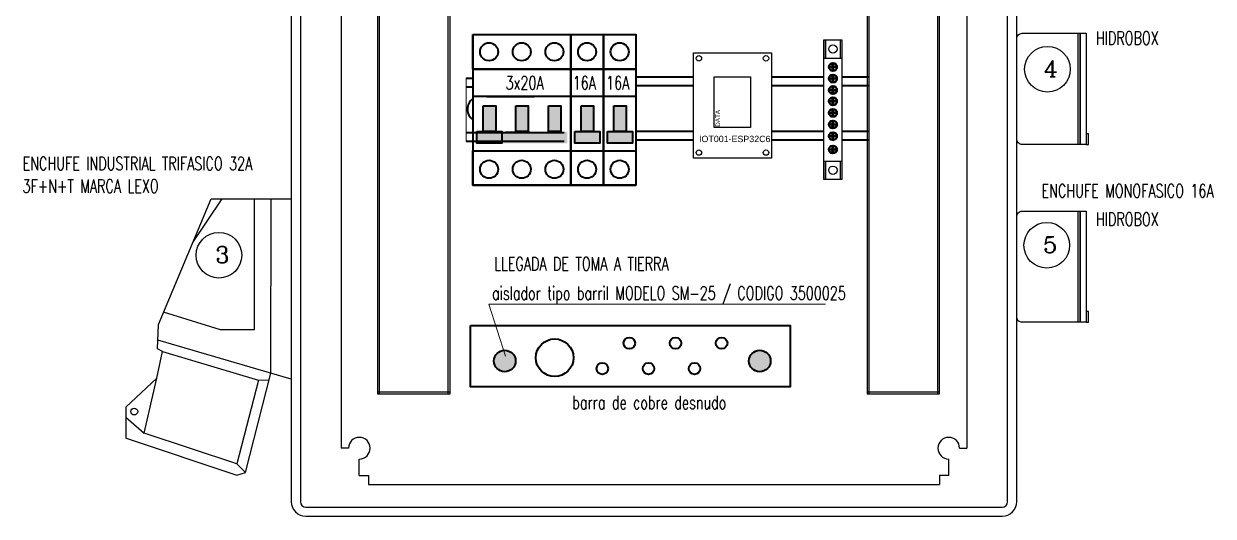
# Model space of a CAD drawing. Header units: millimetres. Extents: x 3529 to 4220, y 2390 to 3085.
# Drawn here: x 3532 to 4188, y 2390 to 2661 of the extents above; entities that cross this region are included whole.
import ezdxf

# ---------------------------------------------------------------- set-up
doc = ezdxf.new("R2010")
doc.units = ezdxf.units.MM
for name, color, linetype, lineweight in [('cielo', 3, 'Continuous', 18), ('COTA', 2, 'Continuous', 0), ('E-CANALIZ', 250, 'Continuous', 40)]:
    doc.layers.add(name, color=color, linetype=linetype, lineweight=lineweight)
for name, color, linetype in [('D-VISTA', 3, 'Continuous'), ('electrico', 2, 'Continuous'), ('L-ARQ-EJES', 8, 'Continuous')]:
    doc.layers.add(name, color=color, linetype=linetype)
doc.styles.add('ROMANC', font='romanc')
doc.styles.add('ROMANS', font='romans', dxfattribs={"width": 0.9})
doc.styles.get("Standard").update_dxf_attribs({"font": 'arial.ttf'})

msp = doc.modelspace()

# ---------------------------------------------------------------- hatches: boundary and pattern name
at = {"layer": 'E-CANALIZ', "ltscale": 0.05}
h = msp.add_hatch(color=3, dxfattribs=at)
h.dxf.hatch_style = 1
h.paths.add_polyline_path([(3781.67, 2602.08), (3795.55, 2602.08), (3795.55, 2595.61), (3781.67, 2595.61)])
h.paths.add_polyline_path([(3785.14, 2616.18), (3792.08, 2616.18), (3792.08, 2602.08), (3785.14, 2602.08)])
h = msp.add_hatch(color=3, dxfattribs=at)
h.dxf.hatch_style = 1
h.paths.add_polyline_path([(3781.67, 2602.08), (3799.67, 2602.08), (3799.67, 2595.61), (3781.67, 2595.61)])
h.paths.add_polyline_path([(3785.14, 2616.18), (3792.08, 2616.18), (3792.08, 2602.08), (3785.14, 2602.08)])
h = msp.add_hatch(color=3, dxfattribs=at)
h.dxf.hatch_style = 1
h.paths.add_polyline_path([(3799.67, 2602.08), (3813.55, 2602.08), (3813.55, 2595.61), (3799.67, 2595.61)])
h.paths.add_polyline_path([(3803.14, 2616.18), (3810.08, 2616.18), (3810.08, 2602.08), (3803.14, 2602.08)])
h = msp.add_hatch(color=3, dxfattribs=at)
h.dxf.hatch_style = 1
h.paths.add_polyline_path([(3813.55, 2602.08), (3831.55, 2602.08), (3831.55, 2595.61), (3813.55, 2595.61)])
h.paths.add_polyline_path([(3821.14, 2616.18), (3828.08, 2616.18), (3828.08, 2602.08), (3821.14, 2602.08)])
h = msp.add_hatch(color=3, dxfattribs=at)
h.dxf.hatch_style = 1
h.paths.add_polyline_path([(3835.67, 2602.08), (3849.55, 2602.08), (3849.55, 2595.61), (3835.67, 2595.61)])
h.paths.add_polyline_path([(3839.14, 2616.18), (3846.08, 2616.18), (3846.08, 2602.08), (3839.14, 2602.08)])
h = msp.add_hatch(color=3, dxfattribs=at)
h.dxf.hatch_style = 1
h.paths.add_polyline_path([(3853.67, 2602.08), (3867.55, 2602.08), (3867.55, 2595.61), (3853.67, 2595.61)])
h.paths.add_polyline_path([(3857.14, 2616.18), (3864.08, 2616.18), (3864.08, 2602.08), (3857.14, 2602.08)])
h = msp.add_hatch(color=6, dxfattribs=at)
h.dxf.hatch_style = 1
edge = h.paths.add_edge_path()
edge.add_arc((3797.1, 2475.6), 5.95, 0, 360)
h = msp.add_hatch(color=6, dxfattribs=at)
h.dxf.hatch_style = 1
edge = h.paths.add_edge_path()
edge.add_arc((3937.7, 2475.6), 5.95, 0, 360)

# ---------------------------------------------------------------- linework, layer by layer
at = {"color": 4}
for points in [[(3901.13, 2645.48), (3944.13, 2645.48), (3944.13, 2587.48), (3901.13, 2587.48)], [(3912.63, 2632.31), (3932.63, 2632.31), (3932.63, 2604.31), (3912.63, 2604.31)]]:
    msp.add_lwpolyline(points, close=True, dxfattribs=at)
at = {"color": 6}
for centre in [(3904.13, 2642.48), (3941.13, 2642.48), (3904.13, 2590.48), (3941.13, 2590.48)]:
    msp.add_circle(centre, 1.5, dxfattribs=at)
at = {"layer": 'cielo', "color": 4, "ltscale": 0.05}
for p, q in [((3779.45, 2655.54), (3779.45, 2572.54)), ((3869.45, 2655.54), (3869.45, 2572.54))]:
    msp.add_line(p, q, dxfattribs=at)
at = {"layer": 'cielo', "color": 8, "ltscale": 0.05}
for p, q in [((3775.89, 2631.53), (3775.89, 2596.53)), ((3775.89, 2631.52), (3775.89, 2596.52))]:
    msp.add_line(p, q, dxfattribs=at)
at = {"layer": 'cielo', "color": 5, "ltscale": 0.05}
for p, q in [((3797.57, 2478.18), (3788.23, 2506.91)), ((3788.23, 2506.91), (3974.03, 2506.91))]:
    msp.add_line(p, q, dxfattribs=at)
at = {"layer": 'D-VISTA', "color": 8, "ltscale": 0.05}
for p, q in [((3679.39, 2982.02), (3679.39, 2398.02)), ((3684.39, 2982.02), (3684.39, 2398.02)), ((4074.39, 2398.02), (4074.39, 2982.02)), ((4079.39, 2398.02), (4079.39, 2982.02)), ((3779.45, 2596.54), (3779.45, 2631.54)), ((3779.45, 2596.54), (3779.45, 2631.54)), ((3779.45, 2596.54), (3779.45, 2596.54)), ((3779.45, 2596.54), (3779.45, 2596.54)), ((3687.39, 2395.02), (4071.39, 2395.02)), ((3687.39, 2390.02), (4071.39, 2390.02))]:
    msp.add_line(p, q, dxfattribs=at)
at = {"layer": 'D-VISTA', "color": 40, "ltscale": 0.05}
for p, q in [((3706.89, 2952.52), (3706.89, 2427.52)), ((4051.89, 2952.52), (4051.89, 2427.52)), ((3869.45, 2643.68), (3869.45, 2650.68)), ((3978.03, 2637.87), (3978.03, 2637.51)), ((3978.03, 2631.48), (3978.03, 2631.11)), ((3978.03, 2625.12), (3978.03, 2624.76)), ((3978.03, 2618.97), (3978.03, 2618.6)), ((3978.03, 2612.55), (3978.03, 2612.19)), ((3869.45, 2597.12), (3869.45, 2604.12)), ((3978.03, 2606.18), (3978.03, 2605.81)), ((3978.03, 2599.7), (3978.03, 2599.33)), ((3978.03, 2592.38), (3978.03, 2592.02)), ((3869.45, 2577.69), (3869.45, 2584.69)), ((3833.45, 2578.04), (3833.45, 2584.04)), ((3710.91, 2427.52), (3706.89, 2427.52)), ((4047.87, 2427.52), (4051.89, 2427.52)), ((3716.89, 2412.52), (3716.89, 2421.54)), ((4041.89, 2412.52), (4041.89, 2421.54)), ((3716.89, 2412.52), (3721.89, 2412.52)), ((3721.89, 2412.52), (3721.89, 2407.52)), ((3721.89, 2407.52), (4036.89, 2407.52)), ((4041.89, 2412.52), (4036.89, 2412.52)), ((4036.89, 2412.52), (4036.89, 2407.52))]:
    msp.add_line(p, q, dxfattribs=at)
at = {"layer": 'D-VISTA', "color": 251, "ltscale": 0.05}
for p, q in [((3726.89, 2924.52), (3726.89, 2457.52)), ((3727.89, 2924.52), (3727.89, 2457.52)), ((3765.89, 2457.52), (3765.89, 2924.52)), ((3766.89, 2457.52), (3766.89, 2924.52)), ((3996.89, 2924.52), (3996.89, 2457.52)), ((3997.89, 2924.52), (3997.89, 2457.52)), ((4035.89, 2457.52), (4035.89, 2924.52)), ((4036.89, 2457.52), (4036.89, 2924.52)), ((3779.45, 2596.54), (3779.45, 2596.54)), ((3869.45, 2596.54), (3869.45, 2596.54)), ((3726.89, 2458.52), (3766.89, 2458.52)), ((3726.89, 2457.52), (3766.89, 2457.52)), ((3996.89, 2458.52), (4036.89, 2458.52)), ((3996.89, 2457.52), (4036.89, 2457.52))]:
    msp.add_line(p, q, dxfattribs=at)
at = {"layer": 'D-VISTA', "ltscale": 0.05}
for p, q in [((3973.03, 2652.61), (3983.03, 2652.61)), ((3973.03, 2575.73), (3973.03, 2652.61)), ((3973.03, 2652.61), (3973.03, 2642.61)), ((3973.03, 2652.61), (3974.03, 2652.61)), ((3974.03, 2652.61), (3974.03, 2642.61)), ((3982.03, 2652.61), (3982.03, 2642.61)), ((3982.03, 2652.61), (3983.03, 2652.61)), ((3983.03, 2652.61), (3983.03, 2575.73)), ((3983.03, 2652.61), (3983.03, 2642.61)), ((3973.03, 2642.61), (3983.03, 2642.61)), ((3973.03, 2575.73), (3973.03, 2585.73)), ((3973.03, 2585.73), (3983.03, 2585.73)), ((3973.03, 2585.73), (3973.03, 2575.73)), ((3973.03, 2585.73), (3974.03, 2585.73)), ((3974.03, 2585.73), (3974.03, 2575.73)), ((3982.03, 2585.73), (3982.03, 2575.73)), ((3982.03, 2585.73), (3983.03, 2585.73)), ((3983.03, 2585.73), (3983.03, 2575.73)), ((3983.03, 2575.73), (3973.03, 2575.73))]:
    msp.add_line(p, q, dxfattribs=at)
at = {"layer": 'D-VISTA', "color": 251, "ltscale": 0.05}
for centre in [(3978.03, 2647.61), (3978.03, 2580.73)]:
    msp.add_circle(centre, 2.32, dxfattribs=at)
at = {"layer": 'D-VISTA', "lineweight": 25, "ltscale": 5}
for centre in [(4096.36, 2636.46), (4095.98, 2539.38), (3639.47, 2533.91)]:
    msp.add_circle(centre, 12.59, dxfattribs=at)
at = {"layer": 'D-VISTA', "color": 40, "ltscale": 0.05}
for centre, start, end in [((3716.89, 2427.52), 270, 180), ((4041.89, 2427.52), 0, 270)]:
    msp.add_arc(centre, 5.98, start, end, dxfattribs=at)
at = {"layer": 'D-VISTA', "color": 8, "ltscale": 0.05}
for centre, radius, start, end in [((3687.39, 2398.02), 8, 180, 270), ((3687.39, 2398.02), 3, 180, 270), ((4071.39, 2398.02), 8, 270, 0), ((4071.39, 2398.02), 3, 270, 0)]:
    msp.add_arc(centre, radius, start, end, dxfattribs=at)
at = {"layer": 'E-CANALIZ', "color": 4, "ltscale": 0.05}
for p, q in [((3779.45, 2655.54), (3779.45, 2572.54)), ((3779.45, 2655.54), (3779.45, 2636.54)), ((3779.45, 2655.54), (3779.45, 2636.54)), ((3779.45, 2655.54), (3779.45, 2636.54)), ((3779.45, 2655.54), (3779.45, 2636.54)), ((3779.45, 2655.54), (3797.45, 2655.54)), ((3833.45, 2655.54), (3833.45, 2572.54)), ((3833.45, 2655.54), (3833.45, 2636.54)), ((3833.45, 2655.54), (3833.45, 2572.54)), ((3833.45, 2655.54), (3833.45, 2636.54)), ((3833.45, 2655.54), (3833.45, 2636.54)), ((3833.45, 2655.54), (3833.45, 2572.54)), ((3833.45, 2655.54), (3833.45, 2636.54)), ((3833.45, 2655.54), (3833.45, 2572.54)), ((3833.45, 2655.54), (3833.45, 2636.54)), ((3833.45, 2655.54), (3833.45, 2636.54)), ((3833.45, 2655.54), (3833.45, 2572.54)), ((3833.45, 2655.54), (3833.45, 2636.54)), ((3833.45, 2655.54), (3833.45, 2636.54)), ((3833.45, 2655.54), (3833.45, 2636.54)), ((3833.45, 2655.54), (3833.45, 2636.54)), ((3833.45, 2655.54), (3833.45, 2636.54)), ((3833.45, 2655.54), (3833.45, 2572.54)), ((3833.45, 2655.54), (3833.45, 2636.54)), ((3869.45, 2655.54), (3869.45, 2572.54)), ((3869.45, 2655.54), (3869.45, 2636.54)), ((3869.45, 2655.54), (3869.45, 2572.54)), ((3869.45, 2655.54), (3869.45, 2636.54)), ((3869.45, 2655.54), (3869.45, 2636.54)), ((3869.45, 2655.54), (3869.45, 2572.54)), ((3869.45, 2655.54), (3869.45, 2636.54)), ((3869.45, 2655.54), (3869.45, 2636.54)), ((3869.45, 2655.54), (3869.45, 2636.54)), ((3869.45, 2655.54), (3869.45, 2636.54)), ((3869.45, 2655.54), (3869.45, 2636.54)), ((3869.45, 2655.54), (3869.45, 2572.54)), ((3869.45, 2655.54), (3869.45, 2636.54)), ((3869.45, 2655.54), (3869.45, 2572.54)), ((3869.45, 2655.54), (3869.45, 2636.54)), ((3869.45, 2655.54), (3869.45, 2636.54)), ((3869.45, 2655.54), (3869.45, 2572.54)), ((3869.45, 2655.54), (3869.45, 2636.54)), ((3869.45, 2655.54), (3869.45, 2572.54)), ((3869.45, 2655.54), (3869.45, 2572.54)), ((3869.45, 2655.54), (3869.45, 2636.54)), ((3869.45, 2655.54), (3869.45, 2636.54)), ((3869.45, 2655.54), (3869.45, 2572.54)), ((3869.45, 2655.54), (3869.45, 2636.54)), ((3869.45, 2655.54), (3869.45, 2636.54)), ((3869.45, 2655.54), (3869.45, 2636.54)), ((3869.45, 2655.54), (3869.45, 2636.54)), ((3869.45, 2655.54), (3869.45, 2636.54)), ((3869.45, 2655.54), (3869.45, 2572.54)), ((3869.45, 2655.54), (3869.45, 2636.54)), ((3869.45, 2655.54), (3869.45, 2572.54)), ((3869.45, 2655.54), (3869.45, 2636.54)), ((3869.45, 2655.54), (3869.45, 2636.54)), ((3869.45, 2655.54), (3869.45, 2572.54)), ((3869.45, 2655.54), (3869.45, 2636.54)), ((3869.45, 2655.54), (3869.45, 2572.54)), ((3779.45, 2636.54), (3797.45, 2636.54)), ((3779.45, 2636.54), (3779.45, 2621.54)), ((3779.45, 2636.54), (3797.45, 2636.54)), ((3797.45, 2636.54), (3815.45, 2636.54)), ((3815.45, 2636.54), (3833.45, 2636.54)), ((3833.45, 2636.54), (3851.45, 2636.54)), ((3833.45, 2636.54), (3833.45, 2621.54)), ((3833.45, 2636.54), (3833.45, 2621.54)), ((3833.45, 2636.54), (3833.45, 2621.54)), ((3833.45, 2636.54), (3833.45, 2621.54)), ((3833.45, 2636.54), (3833.45, 2621.54)), ((3833.45, 2636.54), (3833.45, 2621.54)), ((3833.45, 2636.54), (3833.45, 2621.54)), ((3851.45, 2636.54), (3869.45, 2636.54)), ((3869.45, 2636.54), (3869.45, 2621.54)), ((3869.45, 2636.54), (3869.45, 2621.54)), ((3869.45, 2636.54), (3869.45, 2621.54)), ((3869.45, 2636.54), (3869.45, 2621.54)), ((3869.45, 2636.54), (3869.45, 2621.54)), ((3869.45, 2636.54), (3869.45, 2621.54)), ((3869.45, 2636.54), (3869.45, 2621.54)), ((3869.45, 2636.54), (3869.45, 2621.54)), ((3869.45, 2636.54), (3869.45, 2621.54)), ((3869.45, 2636.54), (3869.45, 2621.54)), ((3869.45, 2636.54), (3869.45, 2621.54)), ((3869.45, 2636.54), (3869.45, 2621.54)), ((3869.45, 2636.54), (3869.45, 2621.54)), ((3869.45, 2636.54), (3869.45, 2621.54)), ((3869.45, 2636.54), (3869.45, 2621.54)), ((3779.45, 2621.54), (3797.45, 2621.54)), ((3779.45, 2621.54), (3779.45, 2572.54)), ((3779.45, 2621.54), (3797.45, 2621.54)), ((3797.45, 2621.54), (3815.45, 2621.54)), ((3815.45, 2621.54), (3833.45, 2621.54)), ((3833.45, 2621.54), (3851.45, 2621.54)), ((3833.45, 2621.54), (3833.45, 2572.54)), ((3833.45, 2621.54), (3833.45, 2572.54)), ((3833.45, 2621.54), (3833.45, 2572.54)), ((3833.45, 2621.54), (3833.45, 2572.54)), ((3851.45, 2621.54), (3869.45, 2621.54)), ((3869.45, 2621.54), (3869.45, 2572.54)), ((3869.45, 2621.54), (3869.45, 2572.54)), ((3869.45, 2621.54), (3869.45, 2572.54)), ((3869.45, 2621.54), (3869.45, 2572.54)), ((3869.45, 2621.54), (3869.45, 2572.54)), ((3869.45, 2621.54), (3869.45, 2572.54)), ((3869.45, 2621.54), (3869.45, 2572.54)), ((3869.45, 2621.54), (3869.45, 2572.54)), ((3779.45, 2572.54), (3797.45, 2572.54)), ((3779.45, 2572.54), (3797.45, 2572.54)), ((3797.45, 2572.54), (3815.45, 2572.54)), ((3815.45, 2572.54), (3833.45, 2572.54)), ((3833.45, 2572.54), (3851.45, 2572.54)), ((3851.45, 2572.54), (3869.45, 2572.54))]:
    msp.add_line(p, q, dxfattribs=at)
at = {"layer": 'E-CANALIZ', "color": 250, "ltscale": 0.05}
for p, q in [((3779.45, 2638.54), (3779.45, 2589.54)), ((3869.45, 2638.54), (3869.45, 2589.54))]:
    msp.add_line(p, q, dxfattribs=at)
at = {"layer": 'E-CANALIZ', "color": 8, "ltscale": 0.05}
for p, q in [((3775.89, 2631.53), (3779.45, 2631.53)), ((3775.89, 2631.52), (3779.45, 2631.52)), ((3787.16, 2621.47), (3813.3, 2621.47))]:
    msp.add_line(p, q, dxfattribs=at)
at = {"layer": 'E-CANALIZ', "color": 4, "ltscale": 0.05}
for points in [[(3779.45, 2655.54), (3833.45, 2655.54), (3833.45, 2636.54), (3779.45, 2636.54)], [(3833.45, 2655.54), (3851.45, 2655.54), (3851.45, 2636.54), (3833.45, 2636.54)], [(3851.45, 2655.54), (3869.45, 2655.54), (3869.45, 2636.54), (3851.45, 2636.54)], [(3779.45, 2591.54), (3833.45, 2591.54), (3833.45, 2572.54), (3779.45, 2572.54)], [(3833.45, 2591.54), (3851.45, 2591.54), (3851.45, 2572.54), (3833.45, 2572.54)], [(3851.45, 2591.54), (3869.45, 2591.54), (3869.45, 2572.54), (3851.45, 2572.54)]]:
    msp.add_lwpolyline(points, close=True, dxfattribs=at)
for points in [[(3851.45, 2655.54), (3851.45, 2572.54), (3833.45, 2572.54), (3833.45, 2655.54), (3851.45, 2655.54), (3851.45, 2655.54)], [(3869.45, 2655.54), (3869.45, 2572.54), (3851.45, 2572.54), (3851.45, 2655.54), (3869.45, 2655.54), (3869.45, 2655.54)]]:
    msp.add_lwpolyline(points, dxfattribs=at)
at = {"layer": 'E-CANALIZ', "color": 30, "ltscale": 0.05}
for points in [[(3980.12, 2637.87), (3980.12, 2637.51), (3975.95, 2637.51), (3975.95, 2637.87)], [(3977.85, 2639.78), (3978.22, 2639.78), (3978.22, 2635.62), (3977.85, 2635.62)], [(3980.12, 2631.48), (3980.12, 2631.11), (3975.95, 2631.11), (3975.95, 2631.48)], [(3977.85, 2633.39), (3978.22, 2633.39), (3978.22, 2629.22), (3977.85, 2629.22)], [(3980.12, 2625.12), (3980.12, 2624.76), (3975.95, 2624.76), (3975.95, 2625.12)], [(3977.85, 2627.04), (3978.22, 2627.04), (3978.22, 2622.87), (3977.85, 2622.87)], [(3980.12, 2618.97), (3980.12, 2618.6), (3975.95, 2618.6), (3975.95, 2618.97)], [(3977.85, 2620.88), (3978.22, 2620.88), (3978.22, 2616.72), (3977.85, 2616.72)], [(3980.12, 2612.55), (3980.12, 2612.19), (3975.95, 2612.19), (3975.95, 2612.55)], [(3977.85, 2614.46), (3978.22, 2614.46), (3978.22, 2610.3), (3977.85, 2610.3)], [(3980.12, 2606.18), (3980.12, 2605.81), (3975.95, 2605.81), (3975.95, 2606.18)], [(3977.85, 2608.09), (3978.22, 2608.09), (3978.22, 2603.93), (3977.85, 2603.93)], [(3980.12, 2599.7), (3980.12, 2599.33), (3975.95, 2599.33), (3975.95, 2599.7)], [(3977.85, 2601.61), (3978.22, 2601.61), (3978.22, 2597.45), (3977.85, 2597.45)], [(3980.12, 2592.38), (3980.12, 2592.02), (3975.95, 2592.02), (3975.95, 2592.38)], [(3977.85, 2594.29), (3978.22, 2594.29), (3978.22, 2590.13), (3977.85, 2590.13)]]:
    msp.add_lwpolyline(points, close=True, dxfattribs=at)
at = {"layer": 'E-CANALIZ', "color": 8, "ltscale": 0.05}
for points in [[(3775.89, 2631.53), (3779.45, 2631.53)], [(3775.89, 2631.52), (3779.45, 2631.52)], [(3869.45, 2632.3), (3901.13, 2632.3)], [(3944.13, 2632.31), (3960.72, 2632.31)], [(3960.72, 2632.31), (3973.03, 2632.31)], [(3983.03, 2632.31), (3998.07, 2632.32)], [(3779.45, 2626.48), (3775.89, 2626.48)], [(3779.45, 2626.47), (3775.89, 2626.47)], [(3901.13, 2627.25), (3869.45, 2627.25)], [(3960.72, 2627.26), (3944.13, 2627.26)], [(3973.03, 2627.26), (3960.72, 2627.26)], [(3998.07, 2627.26), (3983.03, 2627.26)], [(3775.89, 2601.58), (3779.45, 2601.58)], [(3775.89, 2601.58), (3779.45, 2601.58)], [(3779.45, 2601.59), (3829.91, 2601.59)], [(3797.45, 2601.69), (3810.96, 2601.69)], [(3869.45, 2602.35), (3901.13, 2602.36)], [(3901.13, 2597.3), (3869.45, 2597.3)], [(3944.13, 2602.36), (3960.72, 2602.36)], [(3960.72, 2597.31), (3944.13, 2597.31)], [(3960.72, 2602.36), (3973.03, 2602.37)], [(3973.03, 2597.31), (3960.72, 2597.31)], [(3978.53, 2597.31), (3977.54, 2597.31)], [(3983.03, 2602.37), (3998.07, 2602.37)], [(3998.07, 2597.32), (3983.03, 2597.31)], [(3779.45, 2596.52), (3775.89, 2596.52)], [(3779.45, 2596.52), (3775.89, 2596.52)], [(3829.91, 2596.54), (3779.45, 2596.54)], [(3810.96, 2596.64), (3797.45, 2596.64)]]:
    msp.add_lwpolyline(points, dxfattribs=at)
at = {"layer": 'E-CANALIZ', "color": 6, "ltscale": 0.05}
for points in [[(3785.14, 2616.18), (3792.08, 2616.18), (3792.08, 2602.08), (3785.14, 2602.08)], [(3785.14, 2616.18), (3792.08, 2616.18), (3792.08, 2602.08), (3785.14, 2602.08)], [(3803.14, 2616.18), (3810.08, 2616.18), (3810.08, 2602.08), (3803.14, 2602.08)], [(3821.14, 2616.18), (3828.08, 2616.18), (3828.08, 2602.08), (3821.14, 2602.08)], [(3839.14, 2616.18), (3846.08, 2616.18), (3846.08, 2602.08), (3839.14, 2602.08)], [(3857.14, 2616.18), (3864.08, 2616.18), (3864.08, 2602.08), (3857.14, 2602.08)], [(3781.67, 2602.08), (3795.55, 2602.08), (3795.55, 2595.61), (3781.67, 2595.61)], [(3835.67, 2602.08), (3849.55, 2602.08), (3849.55, 2595.61), (3835.67, 2595.61)], [(3853.67, 2602.08), (3867.55, 2602.08), (3867.55, 2595.61), (3853.67, 2595.61)]]:
    msp.add_lwpolyline(points, close=True, dxfattribs=at)
at = {"layer": 'E-CANALIZ', "color": 3, "ltscale": 0.05}
msp.add_lwpolyline([(3778.18, 2495.16), (3954.55, 2495.16), (3954.55, 2461.29), (3778.18, 2461.29)], close=True, dxfattribs=at)
at = {"layer": 'E-CANALIZ', "color": 6, "ltscale": 0.05}
for centre, radius in [((3788.45, 2646.04), 4.97), ((3788.45, 2646.04), 4.97), ((3806.45, 2646.04), 4.97), ((3824.45, 2646.04), 4.97), ((3842.45, 2646.04), 4.97), ((3860.45, 2646.04), 4.97), ((3788.45, 2581.27), 4.97), ((3788.45, 2581.27), 4.97), ((3806.45, 2581.27), 4.97), ((3824.45, 2581.27), 4.97), ((3842.45, 2581.27), 4.97), ((3860.45, 2581.27), 4.97), ((3824.6, 2477.41), 10.38), ((3865.78, 2485.39), 3.17), ((3891.22, 2485.39), 3.17), ((3916.65, 2485.39), 3.17), ((3797.1, 2475.6), 5.95), ((3937.7, 2475.6), 5.95), ((3850.88, 2471.38), 3.17), ((3876.32, 2471.38), 3.17), ((3901.75, 2471.38), 3.17)]:
    msp.add_circle(centre, radius, dxfattribs=at)
at = {"layer": 'E-CANALIZ', "color": 30, "ltscale": 0.05}
for centre, radius in [((3978.03, 2637.69), 2.26), ((3978.03, 2637.69), 2.09), ((3978.03, 2631.3), 2.26), ((3978.03, 2631.3), 2.09), ((3978.03, 2624.95), 2.26), ((3978.03, 2624.95), 2.09), ((3978.03, 2618.79), 2.26), ((3978.03, 2618.79), 2.09), ((3978.03, 2612.37), 2.26), ((3978.03, 2612.37), 2.09), ((3978.03, 2606), 2.26), ((3978.03, 2606), 2.09), ((3978.03, 2599.52), 2.26), ((3978.03, 2599.52), 2.09), ((3978.03, 2592.2), 2.26), ((3978.03, 2592.2), 2.09)]:
    msp.add_circle(centre, radius, dxfattribs=at)
at = {"layer": 'E-CANALIZ', "color": 8, "ltscale": 0.05}
for centre in [(3783.6, 2614.4), (3783.6, 2614.39)]:
    msp.add_arc(centre, 7.07, 125.97713, 234.02287, dxfattribs=at)
at = {"layer": 'L-ARQ-EJES', "color": 3, "ltscale": 0.05}
for p, q in [((4113.09, 2656.27), (4113.13, 2594.97)), ((4113.09, 2558.22), (4113.13, 2496.93))]:
    msp.add_line(p, q, dxfattribs=at)
at = {"layer": 'L-ARQ-EJES', "color": 40, "ltscale": 0.05}
for p, q in [((3606.1, 2495.77), (3635.11, 2565.01)), ((3625.02, 2540.93), (3641.34, 2565.01)), ((3635.11, 2565.01), (3679.39, 2565.01)), ((3658.88, 2565.01), (3658.88, 2492.79)), ((3668.07, 2468.91), (3668.2, 2565.01)), ((3679.39, 2565.01), (3679.39, 2465.63)), ((3640.27, 2492.79), (3608.95, 2502.57)), ((3605.59, 2482.35), (3606.1, 2495.77)), ((3658.88, 2492.79), (3640.27, 2492.79)), ((3679.39, 2465.63), (3605.76, 2487.01)), ((3605.14, 2466.04), (3608.26, 2480.77)), ((3608.26, 2480.77), (3605.59, 2482.35)), ((3608.26, 2480.77), (3661.26, 2464.96)), ((3654.11, 2414.06), (3668.07, 2468.91)), ((3588.21, 2450.2), (3605.14, 2466.04)), ((3598.25, 2435.83), (3605.14, 2466.04)), ((3661.26, 2464.96), (3649.3, 2418.84)), ((3661.26, 2464.96), (3667.12, 2465.17)), ((3588.21, 2450.2), (3588.21, 2433.07)), ((3588.21, 2444.55), (3598.25, 2435.83)), ((3649.3, 2418.84), (3598.25, 2435.83)), ((3588.23, 2433.05), (3649.37, 2412.56)), ((3654.11, 2414.06), (3649.3, 2418.84)), ((3649.37, 2412.56), (3654.11, 2414.06))]:
    msp.add_line(p, q, dxfattribs=at)
at = {"layer": 'L-ARQ-EJES', "color": 3, "ltscale": 0.05}
for points in [[(4082.39, 2656.27), (4114.32, 2656.27), (4114.32, 2594.97), (4082.39, 2594.97, -0.414214), (4079.39, 2597.97), (4079.39, 2653.27, -0.414214)], [(4082.39, 2558.22), (4114.32, 2558.22), (4114.32, 2496.93), (4082.39, 2496.93, -0.414214), (4079.39, 2499.93), (4079.39, 2555.22, -0.414214)]]:
    msp.add_lwpolyline(points, format="xyb", close=True, dxfattribs=at)
for points in [[(4114.32, 2656.27), (4117.76, 2656.27), (4117.76, 2594.99), (4114.32, 2594.99)], [(4117.76, 2594.99), (4119.06, 2594.99), (4119.06, 2600.89), (4117.76, 2600.89)], [(4114.32, 2558.22), (4117.76, 2558.22), (4117.76, 2496.95), (4114.32, 2496.95)], [(4117.76, 2496.95), (4119.06, 2496.95), (4119.06, 2502.84), (4117.76, 2502.84)]]:
    msp.add_lwpolyline(points, close=True, dxfattribs=at)
at = {"layer": 'L-ARQ-EJES', "color": 40, "ltscale": 0.05}
msp.add_circle((3592.76, 2447.73), 1.9, dxfattribs=at)
for centre, radius in [((3588.39, 2433.18), 0.173), ((3588.33, 2433.14), 0.115), ((3588.31, 2433.12), 0.0962), ((3588.23, 2433.07), 0.0192)]:
    msp.add_arc(centre, radius, 180, 251.47054, dxfattribs=at)

# ---------------------------------------------------------------- texts
at = {"insert": (3913.29, 2604.7), "char_height": 2.5, "attachment_point": 1, "rotation": 90}
msp.add_mtext_dynamic_manual_height_columns('DATA', width=25.0379, gutter_width=12.5, heights=[0], dxfattribs=at)
at = {"color": 2, "insert": (3904.21, 2599.76), "char_height": 3.5, "attachment_point": 1}
msp.add_mtext_dynamic_manual_height_columns('IOT001-ESP32C6', width=35.7219, gutter_width=12.5, heights=[5.48], dxfattribs=at)
at = {"layer": 'COTA', "style": 'ROMANS', "width": 0.7}
for s, height, p in [('HIDROBOX', 7.356, (4123.04, 2649.98)), ('3x20A', 7.356, (3797.57, 2625.26)), ('16A', 7.356, (3834.54, 2625.26)), ('16A', 7.356, (3852.98, 2625.26)), ('ENCHUFE INDUSTRIAL TRIFASICO 32A', 7.3559, (3531.2, 2580.79)), ('3F+N+T MARCA LEXO', 7.3559, (3531.2, 2568.37)), ('ENCHUFE MONOFASICO 16A', 7.3559, (4093.07, 2565.73)), ('HIDROBOX', 7.356, (4123.04, 2550.05)), ('LLEGADA DE TOMA A TIERRA', 7.3559, (3791.24, 2525.54)), ('aislador tipo barril MODELO SM-25 / CODIGO 3500025', 7.3559, (3790.05, 2509.37)), ('barra de cobre desnudo', 7.3559, (3834.3, 2449.03))]:
    msp.add_text(s, height=height, dxfattribs=at).set_placement(p)
at = {"layer": 'electrico', "char_height": 8.95, "width": 164.2972, "attachment_point": 1, "style": 'ROMANC'}
for s, insert in [('4', (4094.39, 2641.18)), ('3', (3637.5, 2538.63)), ('5', (4094.02, 2544.09))]:
    msp.add_mtext(s, dxfattribs=dict(at, insert=insert))

doc.saveas('drawing.dxf')
